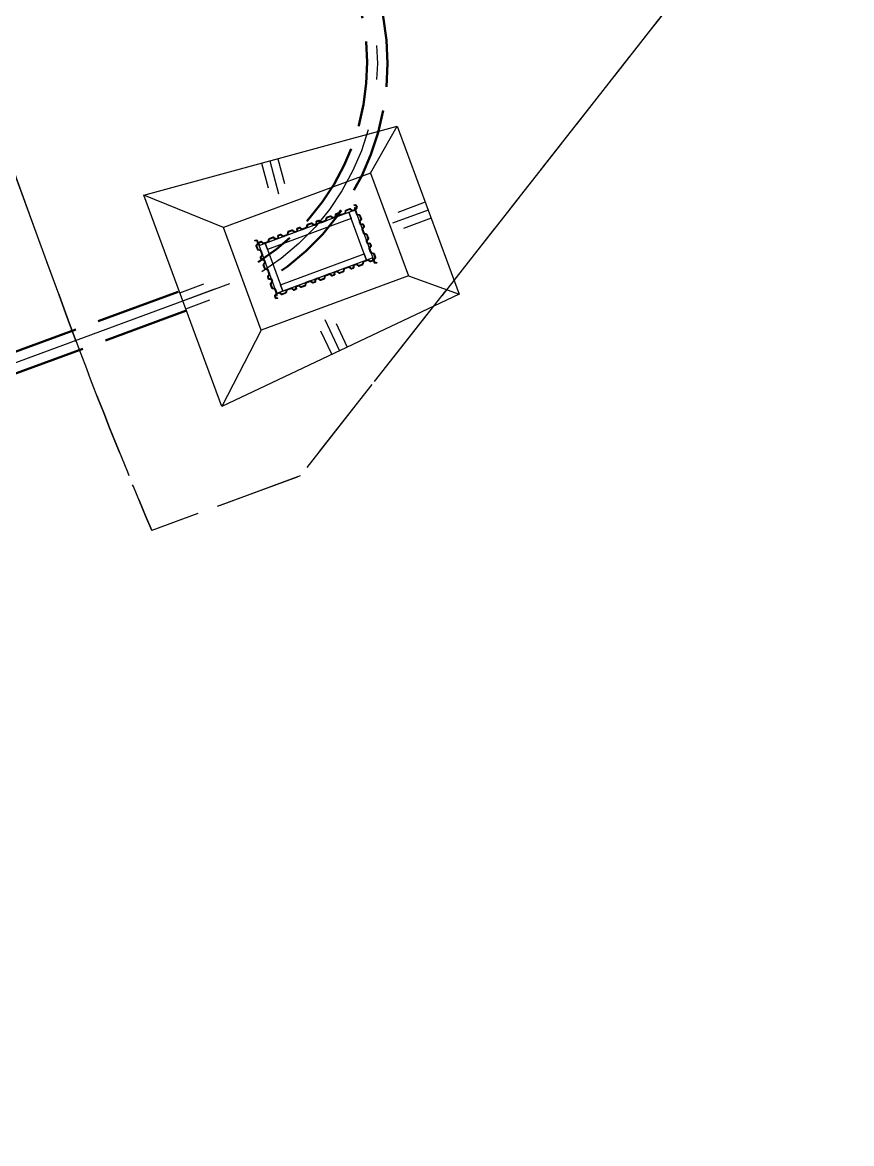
# Model space of a CAD drawing. Header units: metres. Extents: x 2692905 to 2694454, y 1247926 to 1251131.
# Drawn here: x 2693691.24 to 2693715.56, y 1248040.3 to 1248073.16 of the extents above; entities that cross this region are included whole.
import ezdxf

# ---------------------------------------------------------------- set-up
doc = ezdxf.new("R2010")
doc.units = ezdxf.units.M
for name, pattern in [('AV Servitute', [3.5, 2.5, -1]), ('AXE Kabelleitungsachse', [16, 12, -1.5, 1, -1.5]), ('Servitute', [3.2, 2.5, -0.7])]:
    doc.linetypes.add(name, pattern=pattern)
doc.layers.add('_KONSTRUKTION', color=6, linetype='Continuous', lineweight=25, plot=False)
doc.layers.add('linie', color=7, linetype='Continuous', lineweight=25, true_color=0xff6161)
for name, color, linetype, lineweight in [('N1KLT_Achse', 1, 'AXE Kabelleitungsachse', 25), ('N1KLT_Rand', 1, 'Servitute', 50), ('N4SER_025', 7, 'AV Servitute', 25), ('SIT-BAU-TXT_sw025', 7, 'AV Servitute', 25)]:
    doc.layers.add(name, color=color, linetype=linetype, lineweight=lineweight)
doc.layers.add('PDF_N9ALL_ro035', color=1, linetype='Continuous')

msp = doc.modelspace()

# ---------------------------------------------------------------- linework, layer by layer
at = {"layer": '_KONSTRUKTION', "transparency": 33554687}
msp.add_lwpolyline([(2693701.512, 1248066.261), (2693698.698, 1248065.223), (2693698.179, 1248066.63), (2693700.993, 1248067.668)], close=True, dxfattribs=at)
at = {"layer": 'linie', "transparency": 33554687}
for p, q in [((2693701.45, 1248068.743), (2693702.232, 1248070.123)), ((2693698.733, 1248069.169), (2693698.929, 1248068.445)), ((2693698.251, 1248069.039), (2693698.446, 1248068.315)), ((2693698.492, 1248069.104), (2693698.753, 1248068.138)), ((2693701.45, 1248068.743), (2693697.133, 1248067.15)), ((2693697.133, 1248067.15), (2693694.803, 1248068.103)), ((2693703.054, 1248067.895), (2693702.245, 1248067.597)), ((2693703.14, 1248067.661), (2693702.097, 1248067.276)), ((2693703.227, 1248067.426), (2693702.418, 1248067.128)), ((2693702.557, 1248065.74), (2693698.24, 1248064.148)), ((2693702.557, 1248065.74), (2693704.049, 1248065.198)), ((2693695.859, 1248065.242), (2693696.563, 1248065.501)), ((2693695.945, 1248065.007), (2693696.884, 1248065.353)), ((2693696.032, 1248064.773), (2693696.736, 1248065.032)), ((2693700.542, 1248063.545), (2693700.114, 1248064.448)), ((2693700.768, 1248063.652), (2693700.447, 1248064.33)), ((2693698.24, 1248064.148), (2693697.087, 1248061.911)), ((2693700.316, 1248063.438), (2693699.995, 1248064.115))]:
    msp.add_line(p, q, dxfattribs=at)
for points in [[(2693704.049, 1248065.198), (2693697.087, 1248061.911), (2693694.803, 1248068.103), (2693702.232, 1248070.123)], [(2693700.884, 1248067.415), (2693698.426, 1248066.508), (2693698.357, 1248066.696), (2693700.815, 1248067.602)], [(2693701.512, 1248066.261), (2693701.334, 1248066.195), (2693700.815, 1248067.602), (2693700.993, 1248067.668)], [(2693698.876, 1248065.289), (2693698.698, 1248065.223), (2693698.179, 1248066.63), (2693698.357, 1248066.696)], [(2693698.807, 1248065.476), (2693701.265, 1248066.383), (2693701.334, 1248066.195), (2693698.876, 1248065.289)]]:
    msp.add_lwpolyline(points, close=True, dxfattribs=at)
for points in [[(2693701.45, 1248068.743), (2693702.557, 1248065.74)], [(2693698.24, 1248064.148), (2693697.133, 1248067.15)]]:
    msp.add_lwpolyline(points, dxfattribs=at)
at = {"layer": 'N1KLT_Achse', "transparency": 33554687, "flags": 128}
for points in [[(2693691.763, 1248078.58, -0.919684), (2693698.26, 1248065.854), (2693698.26, 1248065.854)], [(2693697.308, 1248065.503), (2693676.945, 1248058, 0.168156), (2693669.388, 1248051.741), (2693664.576, 1248043.82, 0.000162), (2693664.571, 1248043.812), (2693662.653, 1248040.65), (2693657.011, 1248031.328), (2693640.453, 1248003.976), (2693617.814, 1247966.631), (2693606.606, 1247948.088, -0.374034), (2693587.49, 1247941.938)]]:
    msp.add_lwpolyline(points, format="xyb", dxfattribs=at)
at = {"layer": 'N1KLT_Rand', "transparency": 33554687, "flags": 128}
for points in [[(2693691.649, 1248078.858, -0.919684), (2693698.418, 1248065.599, -0.919684)], [(2693691.876, 1248078.303, -0.915574), (2693698.154, 1248066.141, -0.915574)]]:
    msp.add_lwpolyline(points, format="xyb", dxfattribs=at)
for points in [[(2693695.812, 1248065.269), (2693685.191, 1248061.358)], [(2693696.018, 1248064.706), (2693685.388, 1248060.791)]]:
    msp.add_lwpolyline(points, dxfattribs=at)
at = {"layer": 'N4SER_025', "linetype": 'Servitute', "lineweight": 25}
msp.add_lwpolyline([(2693706.782, 1248097.566), (2693715.555, 1248080.45), (2693711.011, 1248074.668), (2693699.384, 1248059.873), (2693695.032, 1248058.27, -0.012679), (2693692.303, 1248065.199), (2693691.907, 1248066.286), (2693687.215, 1248079.162), (2693687.392, 1248079.454), (2693688.705, 1248081.26), (2693692.677, 1248086.725), (2693699.158, 1248092.87), (2693706.782, 1248097.566)], format="xyb", dxfattribs=at)
at = {"layer": 'PDF_N9ALL_ro035', "lineweight": 35, "transparency": 33554687}
for points in [[(2693700.43, 1248067.46), (2693700.355, 1248067.433, -0.257707), (2693700.346, 1248067.434), (2693700.287, 1248067.479, 0.257707), (2693700.277, 1248067.481), (2693700.166, 1248067.44, 0.257707), (2693700.16, 1248067.432), (2693700.145, 1248067.36, -0.257707), (2693700.138, 1248067.353), (2693700.008, 1248067.304, -0.257707), (2693699.998, 1248067.306), (2693699.939, 1248067.351, 0.257707), (2693699.93, 1248067.352), (2693699.871, 1248067.331, 0.331206), (2693699.865, 1248067.321), (2693699.868, 1248067.273), (2693699.861, 1248067.273), (2693699.855, 1248067.326, -0.344151), (2693699.862, 1248067.336), (2693699.93, 1248067.362, -0.255737), (2693699.94, 1248067.36), (2693699.999, 1248067.315, 0.255737), (2693700.009, 1248067.314), (2693700.131, 1248067.359, 0.255737), (2693700.138, 1248067.366), (2693700.154, 1248067.439, -0.255737), (2693700.16, 1248067.446), (2693700.278, 1248067.49, -0.255737), (2693700.287, 1248067.488), (2693700.347, 1248067.443, 0.255737), (2693700.356, 1248067.442), (2693700.421, 1248067.466, 0.331206), (2693700.427, 1248067.476), (2693700.424, 1248067.526), (2693700.431, 1248067.526), (2693700.436, 1248067.471, -0.3413)], [(2693700.993, 1248067.668), (2693700.918, 1248067.64, -0.257707), (2693700.909, 1248067.642), (2693700.85, 1248067.687, 0.257707), (2693700.84, 1248067.688), (2693700.729, 1248067.647, 0.257707), (2693700.723, 1248067.64), (2693700.707, 1248067.568, -0.257707), (2693700.701, 1248067.56), (2693700.571, 1248067.512, -0.257707), (2693700.561, 1248067.514), (2693700.502, 1248067.559, 0.257707), (2693700.493, 1248067.56), (2693700.434, 1248067.538, 0.331206), (2693700.428, 1248067.528), (2693700.431, 1248067.481), (2693700.424, 1248067.481), (2693700.418, 1248067.534, -0.344151), (2693700.425, 1248067.544), (2693700.493, 1248067.569, -0.255737), (2693700.503, 1248067.568), (2693700.562, 1248067.523, 0.255737), (2693700.572, 1248067.522), (2693700.694, 1248067.567, 0.255737), (2693700.701, 1248067.574), (2693700.716, 1248067.647, -0.255737), (2693700.723, 1248067.654), (2693700.841, 1248067.698, -0.255737), (2693700.85, 1248067.696), (2693700.91, 1248067.651, 0.255737), (2693700.919, 1248067.65), (2693700.984, 1248067.674, 0.331206), (2693700.99, 1248067.684), (2693700.987, 1248067.734), (2693700.994, 1248067.734), (2693700.999, 1248067.678, -0.3413)], [(2693701.15, 1248067.243), (2693701.123, 1248067.318, -0.257707), (2693701.124, 1248067.328), (2693701.169, 1248067.386, 0.257707), (2693701.171, 1248067.396), (2693701.13, 1248067.507, 0.257707), (2693701.122, 1248067.514), (2693701.05, 1248067.529, -0.257707), (2693701.043, 1248067.535), (2693700.994, 1248067.666, -0.257707), (2693700.996, 1248067.675), (2693701.041, 1248067.734, 0.257707), (2693701.042, 1248067.743), (2693701.021, 1248067.802, 0.331206), (2693701.011, 1248067.809), (2693700.963, 1248067.806), (2693700.963, 1248067.812), (2693701.016, 1248067.818, -0.344151), (2693701.026, 1248067.812), (2693701.052, 1248067.743, -0.255737), (2693701.05, 1248067.734), (2693701.005, 1248067.674, 0.255737), (2693701.004, 1248067.665), (2693701.049, 1248067.542, 0.255737), (2693701.056, 1248067.536), (2693701.129, 1248067.52, -0.255737), (2693701.136, 1248067.514), (2693701.18, 1248067.396, -0.255737), (2693701.178, 1248067.386), (2693701.133, 1248067.327, 0.255737), (2693701.132, 1248067.317), (2693701.156, 1248067.253, 0.331206), (2693701.166, 1248067.246), (2693701.216, 1248067.249), (2693701.216, 1248067.242), (2693701.161, 1248067.237, -0.3413)], [(2693699.867, 1248067.252), (2693699.792, 1248067.225, -0.257707), (2693699.783, 1248067.226), (2693699.724, 1248067.271, 0.257707), (2693699.715, 1248067.273), (2693699.603, 1248067.232, 0.257707), (2693699.597, 1248067.224), (2693699.582, 1248067.152, -0.257707), (2693699.575, 1248067.145), (2693699.445, 1248067.097, -0.257707), (2693699.435, 1248067.098), (2693699.377, 1248067.143, 0.257707), (2693699.367, 1248067.145), (2693699.308, 1248067.123, 0.331206), (2693699.302, 1248067.113), (2693699.305, 1248067.065), (2693699.298, 1248067.065), (2693699.292, 1248067.118, -0.344151), (2693699.299, 1248067.128), (2693699.368, 1248067.154, -0.255737), (2693699.377, 1248067.152), (2693699.436, 1248067.107, 0.255737), (2693699.446, 1248067.106), (2693699.568, 1248067.151, 0.255737), (2693699.575, 1248067.158), (2693699.591, 1248067.231, -0.255737), (2693699.597, 1248067.238), (2693699.715, 1248067.282, -0.255737), (2693699.725, 1248067.281), (2693699.784, 1248067.236, 0.255737), (2693699.793, 1248067.234), (2693699.858, 1248067.258, 0.331206), (2693699.865, 1248067.268), (2693699.861, 1248067.318), (2693699.868, 1248067.318), (2693699.874, 1248067.263, -0.3413)], [(2693701.358, 1248066.681), (2693701.33, 1248066.755, -0.257707), (2693701.332, 1248066.765), (2693701.377, 1248066.824, 0.257707), (2693701.378, 1248066.833), (2693701.337, 1248066.944, 0.257707), (2693701.33, 1248066.951), (2693701.258, 1248066.966, -0.257707), (2693701.25, 1248066.972), (2693701.202, 1248067.103, -0.257707), (2693701.204, 1248067.112), (2693701.249, 1248067.171, 0.257707), (2693701.25, 1248067.181), (2693701.228, 1248067.239, 0.331206), (2693701.218, 1248067.246), (2693701.171, 1248067.243), (2693701.171, 1248067.249), (2693701.224, 1248067.255, -0.344151), (2693701.234, 1248067.249), (2693701.259, 1248067.18, -0.255737), (2693701.258, 1248067.171), (2693701.213, 1248067.111, 0.255737), (2693701.212, 1248067.102), (2693701.257, 1248066.979, 0.255737), (2693701.264, 1248066.973), (2693701.337, 1248066.957, -0.255737), (2693701.344, 1248066.951), (2693701.388, 1248066.833, -0.255737), (2693701.386, 1248066.823), (2693701.341, 1248066.764, 0.255737), (2693701.34, 1248066.754), (2693701.364, 1248066.69, 0.331206), (2693701.374, 1248066.683), (2693701.424, 1248066.686), (2693701.424, 1248066.68), (2693701.368, 1248066.674, -0.3413)], [(2693698.741, 1248066.837), (2693698.667, 1248066.809, -0.257707), (2693698.657, 1248066.811), (2693698.598, 1248066.856, 0.257707), (2693698.589, 1248066.857), (2693698.478, 1248066.816, 0.257707), (2693698.471, 1248066.809), (2693698.456, 1248066.737, -0.257707), (2693698.45, 1248066.729), (2693698.319, 1248066.681, -0.257707), (2693698.31, 1248066.682), (2693698.251, 1248066.728, 0.257707), (2693698.241, 1248066.729), (2693698.183, 1248066.707, 0.331206), (2693698.176, 1248066.697), (2693698.179, 1248066.65), (2693698.172, 1248066.649), (2693698.167, 1248066.702, -0.344151), (2693698.173, 1248066.713), (2693698.242, 1248066.738, -0.255737), (2693698.251, 1248066.737), (2693698.311, 1248066.692, 0.255737), (2693698.32, 1248066.69), (2693698.443, 1248066.736, 0.255737), (2693698.449, 1248066.743), (2693698.465, 1248066.816, -0.255737), (2693698.471, 1248066.823), (2693698.589, 1248066.866, -0.255737), (2693698.599, 1248066.865), (2693698.658, 1248066.82, 0.255737), (2693698.668, 1248066.819), (2693698.732, 1248066.843, 0.331206), (2693698.739, 1248066.853), (2693698.736, 1248066.902), (2693698.742, 1248066.903), (2693698.748, 1248066.847, -0.3413)], [(2693699.304, 1248067.045), (2693699.229, 1248067.017, -0.257707), (2693699.22, 1248067.019), (2693699.161, 1248067.064, 0.257707), (2693699.152, 1248067.065), (2693699.04, 1248067.024, 0.257707), (2693699.034, 1248067.017), (2693699.019, 1248066.944, -0.257707), (2693699.013, 1248066.937), (2693698.882, 1248066.889, -0.257707), (2693698.872, 1248066.89), (2693698.814, 1248066.935, 0.257707), (2693698.804, 1248066.937), (2693698.746, 1248066.915, 0.331206), (2693698.739, 1248066.905), (2693698.742, 1248066.857), (2693698.735, 1248066.857), (2693698.73, 1248066.91, -0.344151), (2693698.736, 1248066.921), (2693698.805, 1248066.946, -0.255737), (2693698.814, 1248066.945), (2693698.874, 1248066.9, 0.255737), (2693698.883, 1248066.898), (2693699.006, 1248066.943, 0.255737), (2693699.012, 1248066.951), (2693699.028, 1248067.023, -0.255737), (2693699.034, 1248067.031), (2693699.152, 1248067.074, -0.255737), (2693699.162, 1248067.073), (2693699.221, 1248067.028, 0.255737), (2693699.231, 1248067.026), (2693699.295, 1248067.05, 0.331206), (2693699.302, 1248067.06), (2693699.299, 1248067.11), (2693699.305, 1248067.11), (2693699.311, 1248067.055, -0.3413)], [(2693698.125, 1248066.772), (2693698.153, 1248066.698, -0.257707), (2693698.152, 1248066.688), (2693698.106, 1248066.629, 0.257707), (2693698.105, 1248066.62), (2693698.146, 1248066.509, 0.257707), (2693698.153, 1248066.502), (2693698.226, 1248066.487, -0.257707), (2693698.233, 1248066.481), (2693698.281, 1248066.35, -0.257707), (2693698.28, 1248066.341), (2693698.235, 1248066.282, 0.257707), (2693698.233, 1248066.272), (2693698.255, 1248066.214, 0.331206), (2693698.265, 1248066.207), (2693698.313, 1248066.21), (2693698.313, 1248066.204), (2693698.26, 1248066.198, -0.344151), (2693698.249, 1248066.204), (2693698.224, 1248066.273, -0.255737), (2693698.225, 1248066.282), (2693698.27, 1248066.342, 0.255737), (2693698.272, 1248066.351), (2693698.227, 1248066.474, 0.255737), (2693698.219, 1248066.48), (2693698.147, 1248066.496, -0.255737), (2693698.139, 1248066.502), (2693698.096, 1248066.62, -0.255737), (2693698.097, 1248066.63), (2693698.142, 1248066.689, 0.255737), (2693698.144, 1248066.699), (2693698.12, 1248066.763, 0.331206), (2693698.11, 1248066.77), (2693698.06, 1248066.767), (2693698.06, 1248066.773), (2693698.115, 1248066.779, -0.3413)], [(2693701.566, 1248066.118), (2693701.538, 1248066.192, -0.257707), (2693701.54, 1248066.202), (2693701.585, 1248066.261, 0.257707), (2693701.586, 1248066.27), (2693701.545, 1248066.381, 0.257707), (2693701.538, 1248066.388), (2693701.465, 1248066.403, -0.257707), (2693701.458, 1248066.409), (2693701.41, 1248066.54, -0.257707), (2693701.411, 1248066.55), (2693701.456, 1248066.608, 0.257707), (2693701.458, 1248066.618), (2693701.436, 1248066.676, 0.331206), (2693701.426, 1248066.683), (2693701.379, 1248066.68), (2693701.378, 1248066.687), (2693701.431, 1248066.692, -0.344151), (2693701.442, 1248066.686), (2693701.467, 1248066.617, -0.255737), (2693701.466, 1248066.608), (2693701.421, 1248066.548, 0.255737), (2693701.419, 1248066.539), (2693701.465, 1248066.416, 0.255737), (2693701.472, 1248066.41), (2693701.545, 1248066.394, -0.255737), (2693701.552, 1248066.388), (2693701.595, 1248066.27, -0.255737), (2693701.594, 1248066.26), (2693701.549, 1248066.201, 0.255737), (2693701.548, 1248066.191), (2693701.571, 1248066.127, 0.331206), (2693701.581, 1248066.12), (2693701.631, 1248066.123), (2693701.632, 1248066.117), (2693701.576, 1248066.111, -0.3413)], [(2693698.333, 1248066.21), (2693698.361, 1248066.135, -0.257707), (2693698.359, 1248066.125), (2693698.314, 1248066.067, 0.257707), (2693698.313, 1248066.057), (2693698.354, 1248065.946, 0.257707), (2693698.361, 1248065.939), (2693698.434, 1248065.924, -0.257707), (2693698.441, 1248065.918), (2693698.489, 1248065.787, -0.257707), (2693698.488, 1248065.778), (2693698.442, 1248065.719, 0.257707), (2693698.441, 1248065.709), (2693698.463, 1248065.651, 0.331206), (2693698.473, 1248065.644), (2693698.52, 1248065.647), (2693698.521, 1248065.641), (2693698.468, 1248065.635, -0.344151), (2693698.457, 1248065.641), (2693698.432, 1248065.71, -0.255737), (2693698.433, 1248065.719), (2693698.478, 1248065.779, 0.255737), (2693698.48, 1248065.788), (2693698.434, 1248065.911, 0.255737), (2693698.427, 1248065.917), (2693698.354, 1248065.933, -0.255737), (2693698.347, 1248065.939), (2693698.304, 1248066.057, -0.255737), (2693698.305, 1248066.067), (2693698.35, 1248066.126, 0.255737), (2693698.351, 1248066.136), (2693698.327, 1248066.2, 0.331206), (2693698.317, 1248066.207), (2693698.268, 1248066.204), (2693698.267, 1248066.211), (2693698.323, 1248066.216, -0.3413)], [(2693700.95, 1248066.053), (2693701.025, 1248066.081, -0.257707), (2693701.035, 1248066.08), (2693701.093, 1248066.035, 0.257707), (2693701.103, 1248066.033), (2693701.214, 1248066.074, 0.257707), (2693701.22, 1248066.081), (2693701.236, 1248066.154, -0.257707), (2693701.242, 1248066.161), (2693701.373, 1248066.209, -0.257707), (2693701.382, 1248066.208), (2693701.441, 1248066.163, 0.257707), (2693701.45, 1248066.161), (2693701.509, 1248066.183, 0.331206), (2693701.516, 1248066.193), (2693701.513, 1248066.241), (2693701.519, 1248066.241), (2693701.525, 1248066.188, -0.344151), (2693701.519, 1248066.177), (2693701.45, 1248066.152, -0.255737), (2693701.44, 1248066.154), (2693701.381, 1248066.198, 0.255737), (2693701.372, 1248066.2), (2693701.249, 1248066.155, 0.255737), (2693701.243, 1248066.147), (2693701.227, 1248066.075, -0.255737), (2693701.22, 1248066.067), (2693701.102, 1248066.024, -0.255737), (2693701.093, 1248066.025), (2693701.034, 1248066.07, 0.255737), (2693701.024, 1248066.072), (2693700.959, 1248066.048, 0.331206), (2693700.953, 1248066.038), (2693700.956, 1248065.988), (2693700.949, 1248065.988), (2693700.944, 1248066.043, -0.3413)], [(2693700.387, 1248065.846), (2693700.462, 1248065.873, -0.257707), (2693700.472, 1248065.872), (2693700.531, 1248065.827, 0.257707), (2693700.54, 1248065.825), (2693700.651, 1248065.866, 0.257707), (2693700.658, 1248065.874), (2693700.673, 1248065.946, -0.257707), (2693700.679, 1248065.953), (2693700.81, 1248066.002, -0.257707), (2693700.819, 1248066), (2693700.878, 1248065.955, 0.257707), (2693700.888, 1248065.954), (2693700.946, 1248065.975, 0.331206), (2693700.953, 1248065.985), (2693700.95, 1248066.033), (2693700.956, 1248066.033), (2693700.962, 1248065.98, -0.344151), (2693700.956, 1248065.97), (2693700.887, 1248065.944, -0.255737), (2693700.878, 1248065.946), (2693700.818, 1248065.991, 0.255737), (2693700.809, 1248065.992), (2693700.686, 1248065.947, 0.255737), (2693700.68, 1248065.94), (2693700.664, 1248065.867, -0.255737), (2693700.658, 1248065.86), (2693700.54, 1248065.816, -0.255737), (2693700.53, 1248065.817), (2693700.471, 1248065.862, 0.255737), (2693700.461, 1248065.864), (2693700.397, 1248065.84, 0.331206), (2693700.39, 1248065.83), (2693700.393, 1248065.78), (2693700.386, 1248065.78), (2693700.381, 1248065.835, -0.3413)], [(2693698.541, 1248065.647), (2693698.569, 1248065.572, -0.257707), (2693698.567, 1248065.562), (2693698.522, 1248065.504, 0.257707), (2693698.521, 1248065.494), (2693698.562, 1248065.383, 0.257707), (2693698.569, 1248065.377), (2693698.641, 1248065.361, -0.257707), (2693698.649, 1248065.355), (2693698.697, 1248065.224, -0.257707), (2693698.695, 1248065.215), (2693698.65, 1248065.156, 0.257707), (2693698.649, 1248065.147), (2693698.67, 1248065.088, 0.331206), (2693698.68, 1248065.082), (2693698.728, 1248065.085), (2693698.728, 1248065.078), (2693698.675, 1248065.072, -0.344151), (2693698.665, 1248065.079), (2693698.64, 1248065.147, -0.255737), (2693698.641, 1248065.157), (2693698.686, 1248065.216, 0.255737), (2693698.687, 1248065.225), (2693698.642, 1248065.348, 0.255737), (2693698.635, 1248065.354), (2693698.562, 1248065.37, -0.255737), (2693698.555, 1248065.377), (2693698.511, 1248065.495, -0.255737), (2693698.513, 1248065.504), (2693698.558, 1248065.563, 0.255737), (2693698.559, 1248065.573), (2693698.535, 1248065.638, 0.331206), (2693698.525, 1248065.644), (2693698.475, 1248065.641), (2693698.475, 1248065.648), (2693698.531, 1248065.653, -0.3413)], [(2693699.262, 1248065.43), (2693699.337, 1248065.458, -0.257707), (2693699.346, 1248065.456), (2693699.405, 1248065.411, 0.257707), (2693699.414, 1248065.41), (2693699.526, 1248065.451, 0.257707), (2693699.532, 1248065.458), (2693699.547, 1248065.53, -0.257707), (2693699.553, 1248065.538), (2693699.684, 1248065.586, -0.257707), (2693699.694, 1248065.585), (2693699.752, 1248065.539, 0.257707), (2693699.762, 1248065.538), (2693699.82, 1248065.56, 0.331206), (2693699.827, 1248065.57), (2693699.824, 1248065.617), (2693699.831, 1248065.618), (2693699.836, 1248065.565, -0.344151), (2693699.83, 1248065.554), (2693699.761, 1248065.529, -0.255737), (2693699.752, 1248065.53), (2693699.692, 1248065.575, 0.255737), (2693699.683, 1248065.577), (2693699.56, 1248065.531, 0.255737), (2693699.554, 1248065.524), (2693699.538, 1248065.451, -0.255737), (2693699.532, 1248065.444), (2693699.414, 1248065.401, -0.255737), (2693699.404, 1248065.402), (2693699.345, 1248065.447, 0.255737), (2693699.335, 1248065.448), (2693699.271, 1248065.424, 0.331206), (2693699.264, 1248065.414), (2693699.267, 1248065.365), (2693699.261, 1248065.364), (2693699.255, 1248065.42, -0.3413)], [(2693699.825, 1248065.638), (2693699.899, 1248065.666, -0.257707), (2693699.909, 1248065.664), (2693699.968, 1248065.619, 0.257707), (2693699.977, 1248065.618), (2693700.088, 1248065.659, 0.257707), (2693700.095, 1248065.666), (2693700.11, 1248065.738, -0.257707), (2693700.116, 1248065.746), (2693700.247, 1248065.794, -0.257707), (2693700.256, 1248065.792), (2693700.315, 1248065.747, 0.257707), (2693700.325, 1248065.746), (2693700.383, 1248065.767, 0.331206), (2693700.39, 1248065.777), (2693700.387, 1248065.825), (2693700.393, 1248065.825), (2693700.399, 1248065.772, -0.344151), (2693700.393, 1248065.762), (2693700.324, 1248065.737, -0.255737), (2693700.315, 1248065.738), (2693700.255, 1248065.783, 0.255737), (2693700.246, 1248065.784), (2693700.123, 1248065.739, 0.255737), (2693700.117, 1248065.732), (2693700.101, 1248065.659, -0.255737), (2693700.095, 1248065.652), (2693699.977, 1248065.608, -0.255737), (2693699.967, 1248065.61), (2693699.908, 1248065.655, 0.255737), (2693699.898, 1248065.656), (2693699.834, 1248065.632, 0.331206), (2693699.827, 1248065.622), (2693699.83, 1248065.572), (2693699.824, 1248065.572), (2693699.818, 1248065.628, -0.3413)], [(2693698.699, 1248065.222), (2693698.774, 1248065.25, -0.257707), (2693698.783, 1248065.249), (2693698.842, 1248065.203, 0.257707), (2693698.851, 1248065.202), (2693698.963, 1248065.243, 0.257707), (2693698.969, 1248065.25), (2693698.984, 1248065.323, -0.257707), (2693698.991, 1248065.33), (2693699.121, 1248065.378, -0.257707), (2693699.131, 1248065.377), (2693699.189, 1248065.332, 0.257707), (2693699.199, 1248065.33), (2693699.257, 1248065.352, 0.331206), (2693699.264, 1248065.362), (2693699.261, 1248065.41), (2693699.268, 1248065.41), (2693699.274, 1248065.357, -0.344151), (2693699.267, 1248065.346), (2693699.198, 1248065.321, -0.255737), (2693699.189, 1248065.322), (2693699.13, 1248065.367, 0.255737), (2693699.12, 1248065.369), (2693698.998, 1248065.324, 0.255737), (2693698.991, 1248065.316), (2693698.975, 1248065.244, -0.255737), (2693698.969, 1248065.236), (2693698.851, 1248065.193, -0.255737), (2693698.841, 1248065.194), (2693698.782, 1248065.239, 0.255737), (2693698.773, 1248065.241), (2693698.708, 1248065.217, 0.331206), (2693698.701, 1248065.207), (2693698.705, 1248065.157), (2693698.698, 1248065.157), (2693698.692, 1248065.212, -0.3413)]]:
    msp.add_lwpolyline(points, format="xyb", close=True, dxfattribs=at)
at = {"layer": 'SIT-BAU-TXT_sw025', "transparency": 33554687, "flags": 128}
msp.add_lwpolyline([(2693706.782, 1248097.566), (2693715.555, 1248080.45), (2693711.011, 1248074.668), (2693699.384, 1248059.873), (2693695.032, 1248058.27, -0.012679), (2693692.303, 1248065.199), (2693691.907, 1248066.286), (2693687.215, 1248079.162), (2693687.392, 1248079.454), (2693688.705, 1248081.26), (2693692.677, 1248086.725), (2693699.158, 1248092.87)], format="xyb", close=True, dxfattribs=at)

doc.saveas('drawing.dxf')
